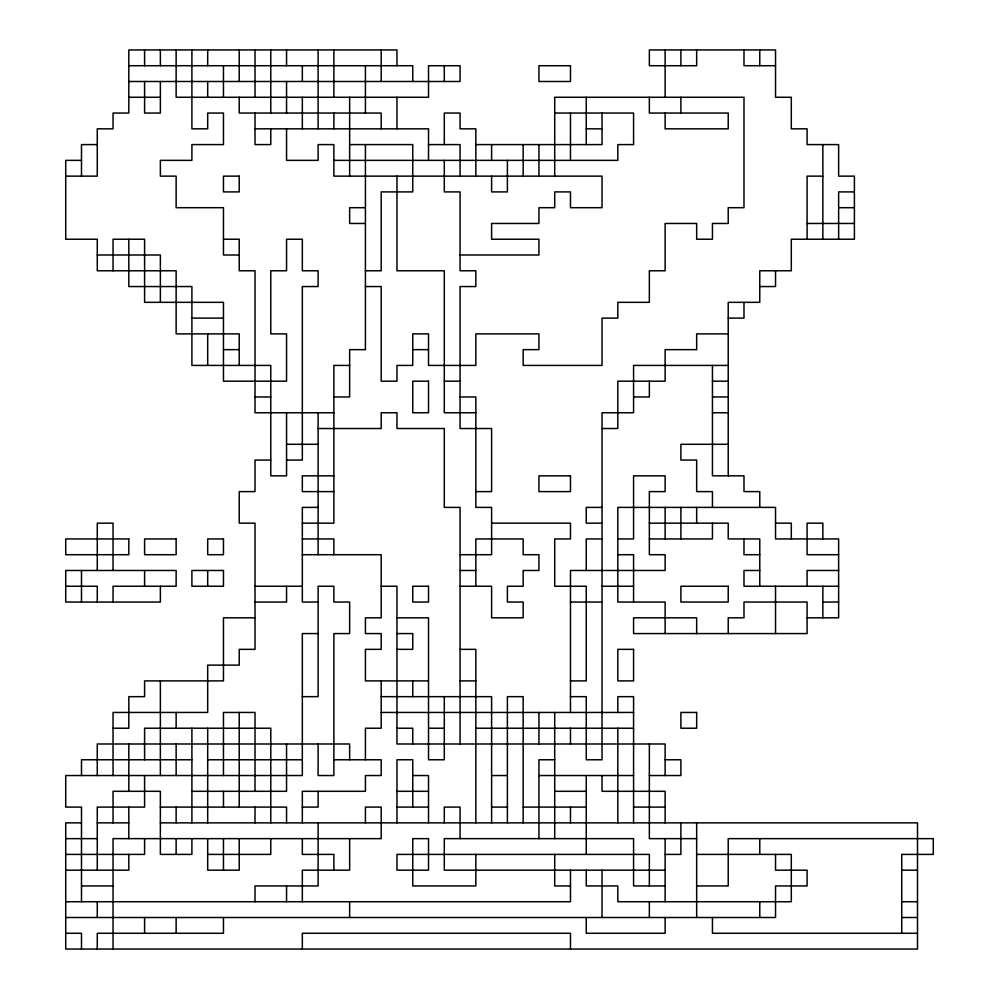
<?xml version="1.0" encoding="UTF-8"?>
<svg xmlns="http://www.w3.org/2000/svg" width="999" height="999" viewBox="0 0 999 999"><rect width="100%" height="100%" fill="white"/><g stroke="black" fill="none" stroke-linecap="round" stroke-linejoin="round"><path stroke-width="1.5" d="M128.821 65.722L412.749 65.722L412.749 81.493M775.536 65.722L743.993 65.722L743.993 49.95M128.821 81.493L460.064 81.493L460.064 65.722L428.521 65.722L428.521 97.265L176.136 97.265L176.136 49.95M128.821 97.265L160.364 97.265M554.707 113.049L633.578 113.049L633.578 144.593L617.807 144.593L617.807 160.364L333.878 160.364M255.007 128.821L428.521 128.821L428.521 160.364M586.251 128.821L602.035 128.821M97.265 144.593L81.493 144.593L81.493 176.136M349.65 144.593L412.749 144.593L412.749 191.908L381.193 191.908L381.193 270.779L365.422 270.779M428.521 144.593L460.064 144.593L460.064 176.136M475.836 144.593L602.035 144.593L602.035 113.049M81.493 160.364L65.722 160.364L65.722 239.236L97.265 239.236L97.265 270.779L176.136 270.779L176.136 333.878L239.236 333.878L239.236 365.422M65.722 176.136L97.265 176.136L97.265 128.821L113.049 128.821L113.049 113.049L128.821 113.049L128.821 49.95L396.965 49.95L396.965 65.722M822.864 176.136L807.092 176.136L807.092 239.236M854.407 191.908L838.636 191.908L838.636 239.236M365.422 207.692L349.65 207.692L349.65 223.464L365.422 223.464M838.636 207.692L854.407 207.692M807.092 223.464L854.407 223.464M223.464 239.236L239.236 239.236L239.236 270.779L255.007 270.779L255.007 412.749L333.878 412.749M97.265 255.007L160.364 255.007L160.364 302.335M239.236 255.007L223.464 255.007L223.464 207.692L176.136 207.692L176.136 176.136L160.364 176.136L160.364 160.364L191.908 160.364L191.908 144.593L223.464 144.593L223.464 113.049L207.692 113.049L207.692 128.821L191.908 128.821L191.908 49.95M460.064 255.007L538.936 255.007L538.936 239.236L491.608 239.236L491.608 223.464L538.936 223.464L538.936 207.692L554.707 207.692L554.707 191.908L570.479 191.908L570.479 207.692L602.035 207.692L602.035 176.136L333.878 176.136L333.878 144.593L318.107 144.593L318.107 160.364L286.551 160.364L286.551 128.821M365.422 286.551L381.193 286.551L381.193 381.193L396.965 381.193L396.965 365.422L412.749 365.422L412.749 333.878L428.521 333.878L428.521 365.422L475.836 365.422L475.836 333.878L538.936 333.878L538.936 349.65L523.164 349.65L523.164 365.422L602.035 365.422L602.035 318.107L617.807 318.107L617.807 302.335L649.35 302.335L649.35 270.779L665.122 270.779L665.122 223.464L696.665 223.464L696.665 239.236L712.449 239.236L712.449 223.464L728.221 223.464L728.221 207.692L743.993 207.692L743.993 97.265L554.707 97.265L554.707 176.136M759.764 286.551L775.536 286.551L775.536 270.779M191.908 318.107L223.464 318.107M728.221 318.107L743.993 318.107L743.993 302.335M728.221 333.878L696.665 333.878L696.665 349.65L665.122 349.65L665.122 381.193L617.807 381.193L617.807 428.521L602.035 428.521M223.464 349.65L239.236 349.65M412.749 349.65L428.521 349.65M349.65 365.422L333.878 365.422L333.878 523.164L302.335 523.164M728.221 365.422L633.578 365.422L633.578 412.749L602.035 412.749L602.035 759.764L586.251 759.764L586.251 696.665L570.479 696.665M444.293 381.193L460.064 381.193M712.449 381.193L728.221 381.193M255.007 396.965L270.779 396.965M333.878 396.965L349.65 396.965L349.65 349.65L365.422 349.65L365.422 144.593M460.064 396.965L475.836 396.965L475.836 507.392L491.608 507.392L491.608 554.707L460.064 554.707M633.578 396.965L649.35 396.965L649.35 381.193M712.449 396.965L728.221 396.965M475.836 412.749L444.293 412.749L444.293 270.779L396.965 270.779L396.965 176.136M712.449 412.749L728.221 412.749M318.107 428.521L381.193 428.521L381.193 412.749L396.965 412.749L396.965 428.521L444.293 428.521L444.293 507.392L460.064 507.392L460.064 743.993M286.551 444.293L318.107 444.293M728.221 444.293L680.893 444.293L680.893 460.064L696.665 460.064L696.665 491.608L712.449 491.608L712.449 507.392M270.779 460.064L255.007 460.064L255.007 491.608L239.236 491.608L239.236 523.164L255.007 523.164L255.007 649.35L239.236 649.35L239.236 665.122L207.692 665.122L207.692 712.449L113.049 712.449L113.049 775.536M286.551 460.064L302.335 460.064L302.335 286.551L318.107 286.551L318.107 270.779L302.335 270.779L302.335 239.236L286.551 239.236L286.551 270.779L270.779 270.779L270.779 333.878L286.551 333.878L286.551 381.193L223.464 381.193L223.464 302.335L144.593 302.335L144.593 239.236L113.049 239.236L113.049 270.779M333.878 475.836L302.335 475.836L302.335 491.608L333.878 491.608M475.836 491.608L491.608 491.608L491.608 428.521L460.064 428.521L460.064 286.551L475.836 286.551L475.836 270.779L460.064 270.779L460.064 191.908L444.293 191.908L444.293 160.364M318.107 507.392L302.335 507.392L302.335 602.035L318.107 602.035M602.035 507.392L586.251 507.392L586.251 523.164L602.035 523.164M491.608 523.164L570.479 523.164L570.479 538.936L554.707 538.936L554.707 586.251L586.251 586.251L586.251 680.893L570.479 680.893M649.35 523.164L728.221 523.164L728.221 538.936L759.764 538.936L759.764 586.251M775.536 523.164L791.308 523.164L791.308 538.936M302.335 538.936L333.878 538.936L333.878 554.707M602.035 538.936L586.251 538.936L586.251 570.479M617.807 538.936L633.578 538.936L633.578 475.836L665.122 475.836L665.122 491.608L649.35 491.608L649.35 554.707L665.122 554.707L665.122 570.479L570.479 570.479L570.479 712.449M649.35 538.936L712.449 538.936L712.449 523.164M302.335 554.707L381.193 554.707L381.193 617.807L365.422 617.807L365.422 633.578L381.193 633.578L381.193 649.35L365.422 649.35L365.422 680.893L428.521 680.893M617.807 554.707L633.578 554.707L633.578 602.035M759.764 554.707L743.993 554.707L743.993 538.936M838.636 554.707L807.092 554.707L807.092 523.164L822.864 523.164L822.864 538.936M460.064 570.479L475.836 570.479M759.764 570.479L743.993 570.479L743.993 586.251L838.636 586.251M838.636 570.479L807.092 570.479L807.092 586.251M65.722 586.251L97.265 586.251L97.265 602.035M255.007 586.251L302.335 586.251M381.193 586.251L396.965 586.251L396.965 743.993L665.122 743.993L665.122 775.536M460.064 586.251L491.608 586.251L491.608 617.807L523.164 617.807L523.164 602.035L507.392 602.035L507.392 586.251L523.164 586.251L523.164 570.479L538.936 570.479L538.936 554.707L523.164 554.707L523.164 538.936L475.836 538.936L475.836 586.251M602.035 586.251L633.578 586.251M255.007 602.035L286.551 602.035L286.551 586.251M570.479 602.035L602.035 602.035M822.864 602.035L838.636 602.035M255.007 617.807L223.464 617.807L223.464 680.893L144.593 680.893L144.593 696.665L128.821 696.665L128.821 728.221L113.049 728.221M396.965 617.807L428.521 617.807L428.521 759.764L444.293 759.764L444.293 696.665M807.092 617.807L838.636 617.807L838.636 538.936L775.536 538.936L775.536 507.392L617.807 507.392L617.807 602.035L665.122 602.035L665.122 633.578M318.107 633.578L302.335 633.578L302.335 775.536L65.722 775.536L65.722 807.092L81.493 807.092L81.493 901.735M396.965 633.578L412.749 633.578L412.749 649.35L396.965 649.35M460.064 649.35L475.836 649.35L475.836 822.864M460.064 680.893L475.836 680.893M302.335 696.665L318.107 696.665L318.107 586.251L333.878 586.251L333.878 602.035L349.65 602.035L349.65 633.578L333.878 633.578L333.878 775.536L318.107 775.536L318.107 743.993M381.193 696.665L491.608 696.665L491.608 822.864M381.193 712.449L633.578 712.449M396.965 728.221L412.749 728.221L412.749 743.993M428.521 728.221L444.293 728.221M475.836 728.221L633.578 728.221M191.908 759.764L81.493 759.764L81.493 775.536M207.692 759.764L302.335 759.764M333.878 759.764L381.193 759.764L381.193 775.536L365.422 775.536L365.422 791.308L302.335 791.308L302.335 822.864M554.707 759.764L538.936 759.764L538.936 838.636M665.122 759.764L680.893 759.764L680.893 775.536L649.35 775.536M412.749 775.536L428.521 775.536L428.521 822.864M491.608 775.536L507.392 775.536M538.936 775.536L633.578 775.536M191.908 791.308L286.551 791.308L286.551 743.993M396.965 791.308L428.521 791.308M554.707 791.308L586.251 791.308M160.364 807.092L286.551 807.092L286.551 822.864M302.335 807.092L318.107 807.092L318.107 791.308M396.965 807.092L428.521 807.092M491.608 807.092L507.392 807.092M523.164 807.092L586.251 807.092M633.578 807.092L665.122 807.092M81.493 822.864L65.722 822.864L65.722 949.05L917.507 949.05L917.507 822.864L160.364 822.864M97.265 822.864L128.821 822.864M65.722 838.636L97.265 838.636M696.665 838.636L649.35 838.636L649.35 743.993M65.722 854.407L144.593 854.407L144.593 838.636M207.692 854.407L270.779 854.407L270.779 838.636M665.122 854.407L680.893 854.407L680.893 822.864M696.665 854.407L791.308 854.407L791.308 901.735L617.807 901.735L617.807 885.951L586.251 885.951L586.251 870.179M65.722 870.179L128.821 870.179L128.821 854.407M665.122 870.179L444.293 870.179L444.293 838.636L633.578 838.636L633.578 885.951L665.122 885.951M901.735 870.179L917.507 870.179M81.493 885.951L113.049 885.951M570.479 885.951L554.707 885.951L554.707 854.407M696.665 885.951L728.221 885.951L728.221 838.636L933.278 838.636L933.278 854.407L901.735 854.407L901.735 933.278M65.722 901.735L570.479 901.735L570.479 870.179M901.735 901.735L917.507 901.735M65.722 917.507L775.536 917.507L775.536 885.951L807.092 885.951L807.092 870.179L775.536 870.179L775.536 854.407M901.735 917.507L917.507 917.507M65.722 933.278L81.493 933.278L81.493 949.05M917.507 933.278L712.449 933.278L712.449 917.507M822.864 144.593L822.864 239.236M822.864 586.251L822.864 617.807M775.536 586.251L775.536 633.578M759.764 49.95L759.764 65.722M759.764 507.392L759.764 491.608L743.993 491.608L743.993 475.836L712.449 475.836L712.449 365.422M759.764 838.636L759.764 854.407M759.764 901.735L759.764 917.507M728.221 475.836L728.221 302.335L759.764 302.335L759.764 270.779L791.308 270.779L791.308 239.236L854.407 239.236L854.407 176.136L838.636 176.136L838.636 144.593L807.092 144.593L807.092 128.821L791.308 128.821L791.308 97.265L775.536 97.265L775.536 49.95L649.35 49.95L649.35 65.722L696.665 65.722L696.665 49.95M728.221 633.578L728.221 617.807L743.993 617.807L743.993 602.035L807.092 602.035L807.092 633.578L633.578 633.578L633.578 617.807L696.665 617.807L696.665 633.578M696.665 507.392L696.665 523.164M696.665 822.864L696.665 917.507M680.893 49.95L680.893 65.722M680.893 97.265L680.893 113.049M680.893 507.392L680.893 538.936M665.122 49.95L665.122 97.265M665.122 113.049L665.122 128.821L728.221 128.821L728.221 113.049L649.35 113.049L649.35 97.265M665.122 507.392L665.122 538.936M665.122 822.864L665.122 791.308L602.035 791.308L602.035 775.536M665.122 838.636L665.122 901.735M665.122 917.507L665.122 933.278L586.251 933.278L586.251 917.507M649.35 885.951L649.35 854.407L396.965 854.407L396.965 870.179L428.521 870.179L428.521 838.636L412.749 838.636L412.749 885.951L475.836 885.951L475.836 854.407M649.35 901.735L649.35 917.507M633.578 822.864L633.578 696.665L617.807 696.665L617.807 712.449M617.807 728.221L617.807 822.864M602.035 870.179L602.035 917.507M586.251 97.265L586.251 144.593M586.251 775.536L586.251 854.407M570.479 113.049L570.479 160.364M570.479 728.221L570.479 743.993M570.479 807.092L570.479 822.864M570.479 949.05L570.479 933.278L302.335 933.278L302.335 949.05M554.707 712.449L554.707 838.636M538.936 144.593L538.936 176.136M538.936 712.449L538.936 743.993M523.164 144.593L523.164 176.136M523.164 822.864L523.164 696.665L507.392 696.665L507.392 822.864M507.392 160.364L507.392 191.908L491.608 191.908L491.608 176.136M491.608 144.593L491.608 160.364M475.836 176.136L475.836 128.821L460.064 128.821L460.064 113.049L444.293 113.049L444.293 144.593M460.064 838.636L460.064 807.092L444.293 807.092L444.293 822.864M444.293 65.722L444.293 81.493M412.749 680.893L412.749 696.665M412.749 807.092L412.749 759.764L396.965 759.764L396.965 822.864M396.965 97.265L396.965 128.821M381.193 49.95L381.193 81.493M381.193 128.821L381.193 113.049L239.236 113.049L239.236 97.265M381.193 680.893L381.193 728.221L365.422 728.221L365.422 759.764M365.422 65.722L365.422 113.049M365.422 822.864L365.422 807.092L381.193 807.092L381.193 838.636L113.049 838.636L113.049 949.05M349.65 97.265L349.65 176.136M349.65 759.764L349.65 743.993L97.265 743.993L97.265 775.536M349.65 838.636L349.65 870.179L302.335 870.179L302.335 901.735M349.65 901.735L349.65 917.507M333.878 49.95L333.878 97.265M333.878 113.049L333.878 128.821M333.878 870.179L333.878 854.407L302.335 854.407L302.335 838.636M318.107 49.95L318.107 128.821M318.107 412.749L318.107 554.707M318.107 822.864L318.107 885.951L255.007 885.951L255.007 901.735M302.335 65.722L302.335 81.493M302.335 97.265L302.335 128.821M286.551 49.95L286.551 65.722M286.551 81.493L286.551 113.049M286.551 412.749L286.551 475.836L270.779 475.836L270.779 365.422L191.908 365.422L191.908 286.551L128.821 286.551L128.821 239.236M286.551 885.951L286.551 901.735M270.779 49.95L270.779 113.049M270.779 128.821L270.779 144.593L255.007 144.593L255.007 113.049M270.779 822.864L270.779 728.221L144.593 728.221L144.593 759.764M255.007 49.95L255.007 97.265M255.007 791.308L255.007 712.449L223.464 712.449L223.464 775.536M255.007 807.092L255.007 822.864M239.236 49.95L239.236 81.493M239.236 712.449L239.236 807.092M239.236 838.636L239.236 870.179L207.692 870.179L207.692 838.636M223.464 65.722L223.464 97.265M223.464 791.308L223.464 807.092M223.464 838.636L223.464 870.179M223.464 917.507L223.464 933.278L97.265 933.278L97.265 949.05M207.692 49.95L207.692 65.722M207.692 81.493L207.692 97.265M207.692 333.878L207.692 365.422M207.692 570.479L207.692 586.251M207.692 728.221L207.692 822.864M191.908 728.221L191.908 822.864M191.908 838.636L191.908 854.407L160.364 854.407L160.364 791.308L113.049 791.308L113.049 822.864M176.136 712.449L176.136 728.221M176.136 743.993L176.136 775.536M176.136 807.092L176.136 822.864M176.136 838.636L176.136 854.407M176.136 917.507L176.136 933.278M160.364 49.95L160.364 65.722M160.364 81.493L160.364 113.049L144.593 113.049L144.593 81.493M160.364 586.251L160.364 602.035L65.722 602.035L65.722 570.479L176.136 570.479L176.136 586.251L113.049 586.251L113.049 602.035M160.364 680.893L160.364 775.536M144.593 49.95L144.593 65.722M144.593 570.479L144.593 586.251M144.593 775.536L144.593 807.092L97.265 807.092L97.265 870.179M144.593 917.507L144.593 933.278M128.821 743.993L128.821 791.308M128.821 807.092L128.821 838.636M113.049 570.479L113.049 523.164L97.265 523.164L97.265 570.479M97.265 901.735L97.265 917.507M81.493 570.479L81.493 602.035M570.479 65.722L538.936 65.722L538.936 81.493L570.479 81.493L570.479 65.722M239.236 176.136L223.464 176.136L223.464 191.908L239.236 191.908L239.236 176.136M428.521 381.193L412.749 381.193L412.749 412.749L428.521 412.749L428.521 381.193M570.479 475.836L538.936 475.836L538.936 491.608L570.479 491.608L570.479 475.836M128.821 538.936L65.722 538.936L65.722 554.707L128.821 554.707L128.821 538.936M176.136 538.936L144.593 538.936L144.593 554.707L176.136 554.707L176.136 538.936M223.464 538.936L207.692 538.936L207.692 554.707L223.464 554.707L223.464 538.936M223.464 570.479L191.908 570.479L191.908 586.251L223.464 586.251L223.464 570.479M428.521 586.251L412.749 586.251L412.749 602.035L428.521 602.035L428.521 586.251M728.221 586.251L680.893 586.251L680.893 602.035L728.221 602.035L728.221 586.251M633.578 649.35L617.807 649.35L617.807 680.893L633.578 680.893L633.578 649.35M696.665 712.449L680.893 712.449L680.893 728.221L696.665 728.221L696.665 712.449"/></g></svg>
